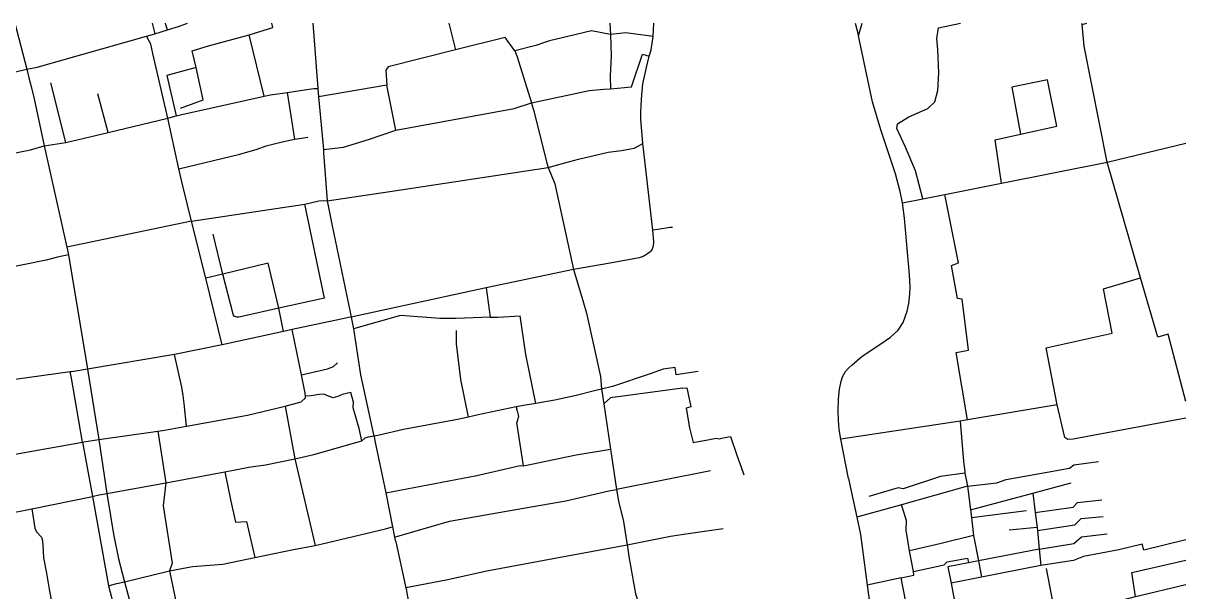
# Model space of a CAD drawing. Header units: inches. Extents: x 13422356 to 13429837, y 3670563 to 3675063.
# Drawn here: x 13427686 to 13429836, y 3674012 to 3675063 of the extents above; entities that cross this region are included whole.
import ezdxf

# ---------------------------------------------------------------- set-up
doc = ezdxf.new("R2010")
doc.units = ezdxf.units.IN
doc.header["$MEASUREMENT"] = 0

msp = doc.modelspace()

# ---------------------------------------------------------------- linework, layer by layer
for points in [[(13427670.5, 3675063), (13427693, 3674977.9)], [(13427693, 3674977.9), (13427712.2, 3674982.1), (13427914.6, 3675039.2), (13427929.7, 3675043.7), (13427953, 3675050.7), (13427973.4, 3675056.8), (13427990, 3675063)], [(13427925.1, 3675063), (13427929.7, 3675043.7)], [(13427953, 3675050.7), (13427950.1, 3675059.9), (13427949.3, 3675063)], [(13428104.3, 3675041.9), (13428148.2, 3675055.3), (13428146, 3675063)], [(13428221.7, 3675063), (13428231.3, 3674942.4)], [(13428772.5, 3675042.2), (13428737.3, 3675049), (13428693.4, 3675038.4), (13428659.9, 3675030.2), (13428648.5, 3675026.6), (13428634.4, 3675022.1), (13428595.6, 3675011.9), (13428577.4, 3675036.6), (13428485.9, 3675013.7), (13428361.2, 3674982.4), (13428357.2, 3674976.5), (13428358.7, 3674948.6)], [(13428473.6, 3675063), (13428485.9, 3675013.7)], [(13428771.5, 3675063), (13428772.5, 3675042.2)], [(13428851.4, 3675038.5), (13428800.9, 3675045), (13428772.5, 3675042.2)], [(13428832.6, 3674950.7), (13428838.8, 3674981.5), (13428844.3, 3675002.2), (13428847.4, 3675014), (13428851.4, 3675038.5), (13428852.9, 3675063)], [(13429224.8, 3675063), (13429230.9, 3675039.9)], [(13429230.9, 3675039.9), (13429237.7, 3675063)], [(13429350, 3674738.4), (13429336.5, 3674790.4), (13429318.2, 3674834.1), (13429301.8, 3674868.4), (13429303, 3674877.3), (13429324.2, 3674889.9), (13429359.1, 3674905.4), (13429372.3, 3674917.6), (13429378, 3674938.9), (13429379.7, 3674971.1), (13429377.7, 3675014.7), (13429376.2, 3675034.7), (13429378.9, 3675054.4), (13429419.8, 3675063)], [(13429643.5, 3675063), (13429644.9, 3675061)], [(13429836.4, 3674363.5), (13429804, 3674488), (13429784.6, 3674482.3), (13429752.9, 3674592), (13429690.9, 3674806.3), (13429648.5, 3675020.7), (13429644.9, 3675061), (13429653.7, 3675063)], [(13427922.2, 3675024.4), (13427914.6, 3675039.2)], [(13427925.9, 3675006.9), (13427922.2, 3675024.4)], [(13427977.3, 3674906), (13428002.5, 3674915.4), (13428019.4, 3674921.7), (13428006, 3674981.3), (13427999, 3675012.2), (13428028.9, 3675021.1), (13428104.3, 3675041.9)], [(13428132, 3674928.2), (13428104.3, 3675041.9)], [(13428772.5, 3675042.2), (13428773.7, 3675002.5), (13428771.9, 3674965.1), (13428772.2, 3674941.8)], [(13429212.6, 3674221.5), (13429198.2, 3674293.9), (13429195.7, 3674311.7), (13429194.1, 3674329.3), (13429193.4, 3674346.5), (13429194.2, 3674368.4), (13429196.1, 3674386.3), (13429199, 3674401.2), (13429201.8, 3674409.5), (13429207.3, 3674419.1), (13429212.5, 3674425.4), (13429219.3, 3674431.6), (13429237.9, 3674447.4), (13429272.7, 3674470.4), (13429290.5, 3674482.3), (13429304.5, 3674495.2), (13429313.8, 3674509.5), (13429321.3, 3674530.6), (13429324.3, 3674544.9), (13429326.2, 3674562.4), (13429326.8, 3674574.8), (13429325.5, 3674597.6), (13429316.1, 3674702.4), (13429312.6, 3674730.9), (13429308.1, 3674751.6), (13429299.4, 3674784.7), (13429272.3, 3674865.7), (13429257, 3674918), (13429230.9, 3675039.9)], [(13428054.2, 3674468.1), (13428024.2, 3674591.7), (13427997.5, 3674697.2), (13427981.7, 3674762.5), (13427974.2, 3674794), (13427953.6, 3674887.6), (13427925.9, 3675006.9)], [(13428595.6, 3675011.9), (13428599.8, 3675001), (13428626.5, 3674915.6)], [(13428626.5, 3674915.6), (13428733, 3674938.6), (13428759.9, 3674940.9), (13428772.2, 3674941.8), (13428811.5, 3674945.4), (13428831.6, 3675006), (13428844.3, 3675002.2)], [(13428006, 3674981.3), (13427951.8, 3674966.2), (13427969.2, 3674891.6)], [(13427635.9, 3674965.2), (13427661.2, 3674971), (13427693, 3674977.9)], [(13427693, 3674977.9), (13427697.5, 3674959.5)], [(13427697.5, 3674959.5), (13427700.8, 3674946.3)], [(13429531.1, 3674857.7), (13429597.7, 3674872.6), (13429580.7, 3674958.3), (13429514.7, 3674945.1), (13429531.1, 3674857.7)], [(13427700.8, 3674946.3), (13427706.7, 3674923.2), (13427725.2, 3674836.1), (13427767.2, 3674649.1), (13427769.8, 3674634.8), (13427805, 3674423.3), (13427826.2, 3674293.6), (13427841, 3674193.4), (13427847.6, 3674152.4), (13427853.1, 3674118.2), (13427862.6, 3674072.5), (13427873.4, 3674030.3), (13427902.6, 3673922.2), (13427907.4, 3673904.5)], [(13427765.1, 3674842.3), (13427737.3, 3674952.9)], [(13428132, 3674928.2), (13428143.6, 3674930.5), (13428174.7, 3674934.7), (13428211, 3674940.4)], [(13428211, 3674940.4), (13428224.1, 3674942.2)], [(13428224.1, 3674942.2), (13428227.6, 3674942.3), (13428231.3, 3674942.4)], [(13428231.3, 3674942.4), (13428232.5, 3674926.8), (13428241.4, 3674829.3), (13428241.4, 3674828.7)], [(13428358.7, 3674948.6), (13428232.5, 3674926.8)], [(13428375.3, 3674865.6), (13428358.7, 3674948.6)], [(13428830.7, 3674930.6), (13428832.6, 3674950.7)], [(13427843.3, 3674860.9), (13427824.2, 3674932.3)], [(13427953.6, 3674887.6), (13427969.2, 3674891.6), (13427979.9, 3674894.3), (13428132, 3674928.2)], [(13428174.7, 3674934.7), (13428188, 3674848.9)], [(13428241.4, 3674829.3), (13428278.9, 3674834.1), (13428325, 3674847.8), (13428375.3, 3674865.6), (13428594.6, 3674905.3), (13428626.5, 3674915.6)], [(13428626.5, 3674915.6), (13428627.8, 3674910.6)], [(13428849.8, 3674645.1), (13428850.8, 3674647.7), (13428851.4, 3674649.8), (13428852.1, 3674652.7), (13428852.4, 3674656.7), (13428852.4, 3674659.5), (13428850.8, 3674680.7), (13428834.4, 3674825), (13428832.6, 3674840.6), (13428828.6, 3674885.6), (13428828.9, 3674897.9), (13428829.2, 3674911.3), (13428830.7, 3674930.6)], [(13428627.8, 3674910.6), (13428631, 3674900.8)], [(13428631, 3674900.8), (13428654.5, 3674804.3), (13428657.4, 3674796)], [(13427725.2, 3674836.1), (13427765.1, 3674842.3), (13427843.3, 3674860.9), (13427953.6, 3674887.6)], [(13428135.7, 3674836.5), (13428162.6, 3674843.4), (13428188, 3674848.9), (13428201.2, 3674850.6), (13428212.9, 3674852.3)], [(13429495.9, 3674767.4), (13429483.9, 3674847.2), (13429531.1, 3674857.7)], [(13427299, 3674687.7), (13427481.4, 3674724.9), (13427475.6, 3674760.6), (13427489.3, 3674766), (13427491.1, 3674774.1), (13427588.4, 3674806.6), (13427699.5, 3674829)], [(13427699.5, 3674829), (13427710, 3674832)], [(13427710, 3674832), (13427725.2, 3674836.1)], [(13427974.2, 3674794), (13428087.2, 3674821.2), (13428119.1, 3674830.2), (13428135.7, 3674836.5)], [(13428241.4, 3674828.7), (13428241.5, 3674826.5), (13428241.8, 3674823.1)], [(13428657.4, 3674796), (13428694.9, 3674806.5), (13428713.4, 3674811.6), (13428768.3, 3674824.7), (13428792.8, 3674827.7), (13428809.2, 3674830.5), (13428816.2, 3674832.3), (13428821.5, 3674834.6), (13428832.6, 3674840.6)], [(13429312.6, 3674730.9), (13429350, 3674738.4), (13429391, 3674746.5), (13429495.9, 3674767.4), (13429690.9, 3674806.3), (13429836.4, 3674841.4)], [(13428241.8, 3674823.1), (13428248.2, 3674734.9), (13428257.4, 3674691.6), (13428291, 3674528.8), (13428292.7, 3674519.8), (13428297, 3674498), (13428309.9, 3674413), (13428334.9, 3674299.7), (13428335.1, 3674298.8)], [(13428248.2, 3674734.9), (13428364.3, 3674751.6), (13428657.4, 3674796)], [(13428657.4, 3674796), (13428669.3, 3674766.2), (13428687.7, 3674684.1), (13428704.2, 3674607.4)], [(13429432.9, 3674329.7), (13429412, 3674453.9), (13429434.7, 3674458.7), (13429422.7, 3674553.1), (13429414.4, 3674554.3), (13429403, 3674615.2), (13429416.2, 3674620), (13429391, 3674746.5)], [(13428140.9, 3674718.8), (13428207.1, 3674728.7), (13428232.9, 3674734.8)], [(13428243.5, 3674554.5), (13428207.1, 3674728.7)], [(13428232.9, 3674734.8), (13428240.8, 3674735.1)], [(13428240.8, 3674735.1), (13428248.2, 3674734.9)], [(13427997.5, 3674697.2), (13428140.9, 3674718.8)], [(13427997.5, 3674697.2), (13427767.2, 3674649.1)], [(13428859.8, 3674681.9), (13428850.8, 3674680.7)], [(13428883.1, 3674685.1), (13428859.8, 3674681.9)], [(13428887.2, 3674685.4), (13428883.1, 3674685.1)], [(13428158.9, 3674536.4), (13428088.4, 3674520.1), (13428084.8, 3674519.6), (13428083, 3674519.6), (13428081.2, 3674519.7), (13428079.3, 3674520), (13428077.8, 3674520.7), (13428076.4, 3674521.6), (13428075.2, 3674523.3), (13428074.4, 3674525.1), (13428055.4, 3674599), (13428037.5, 3674673.1)], [(13427769.8, 3674634.8), (13427749.5, 3674630.6)], [(13428849.8, 3674645.1), (13428848.6, 3674643.2), (13428847.2, 3674641.6), (13428845.1, 3674639.7), (13428840.7, 3674636.5), (13428835.5, 3674633.2), (13428833.4, 3674632.1), (13428831.7, 3674631.3), (13428829, 3674630.3), (13428825.4, 3674629.4), (13428822.2, 3674628.8), (13428771.7, 3674619.5), (13428704.2, 3674607.4), (13428542.8, 3674573.7), (13428292.7, 3674519.8), (13428288, 3674518.8)], [(13427728.6, 3674625.2), (13427576.7, 3674594.2), (13427509, 3674578.8), (13427480.5, 3674572.4), (13427471.5, 3674570.7), (13427449.5, 3674566.7), (13427326.3, 3674541.2)], [(13427749.5, 3674630.6), (13427728.6, 3674625.2)], [(13428139.2, 3674619.1), (13428055.4, 3674599), (13428024.2, 3674591.7)], [(13428158.9, 3674536.4), (13428139.2, 3674619.1)], [(13428704.2, 3674607.4), (13428721.4, 3674550.3), (13428727.8, 3674527.1), (13428753.7, 3674410), (13428755.7, 3674386.7), (13428756.3, 3674383.5)], [(13429598.6, 3674357.5), (13429578.4, 3674462.9), (13429700.4, 3674490.1), (13429684.3, 3674572.2), (13429752.9, 3674592)], [(13428542.8, 3674573.7), (13428550, 3674519.6)], [(13428243.5, 3674554.5), (13428158.9, 3674536.4)], [(13428167.5, 3674493.2), (13428158.9, 3674536.4)], [(13428274.5, 3674515.8), (13428183.9, 3674497), (13428167.5, 3674493.2), (13428054.2, 3674468.1), (13427966.4, 3674450.8), (13427805, 3674423.3)], [(13428288, 3674518.8), (13428274.5, 3674515.8)], [(13428550, 3674519.6), (13428486.5, 3674517.3), (13428456.9, 3674517), (13428384.3, 3674522.4), (13428297, 3674498)], [(13428550, 3674519.6), (13428564.1, 3674519.4), (13428605.4, 3674522.3)], [(13428634.4, 3674360.2), (13428615.8, 3674450.4), (13428605.4, 3674522.3)], [(13428170.8, 3674355.1), (13428200.1, 3674363.1), (13428208.2, 3674370.3), (13428208.1, 3674373.5), (13428207.9, 3674379.1), (13428200.8, 3674413.2), (13428183.9, 3674497)], [(13428509.6, 3674334.8), (13428495.9, 3674404), (13428487.9, 3674470.3), (13428487.6, 3674494.8)], [(13427988, 3674318.1), (13427984, 3674359.6), (13427982.1, 3674374.8), (13427979.6, 3674390.4), (13427966.4, 3674450.8)], [(13427787.4, 3674420.5), (13427775.7, 3674418.6)], [(13427805, 3674423.3), (13427787.4, 3674420.5)], [(13428200.8, 3674413.2), (13428248.8, 3674424), (13428260.4, 3674428.2), (13428267.3, 3674434.8)], [(13428934.9, 3674419.3), (13428894.2, 3674413.1), (13428891.8, 3674426.6), (13428869.7, 3674423.6), (13428846.1, 3674414.9), (13428776.2, 3674391.3), (13428755.7, 3674386.7)], [(13427775.7, 3674418.6), (13427773.3, 3674418.3), (13427622.2, 3674397.5), (13427581.1, 3674391.8), (13427513.7, 3674381.6), (13427454.5, 3674372.6), (13427370.6, 3674359.9), (13427284.5, 3674345.9), (13427175.8, 3674328.2), (13427128.4, 3674319.9), (13427059.7, 3674307.9), (13426930.1, 3674285.3)], [(13427795.8, 3674288.7), (13427775.4, 3674406.8), (13427773.3, 3674418.3)], [(13428312.8, 3674290.9), (13428307.9, 3674313.7), (13428300.8, 3674337.2), (13428296.6, 3674351.6), (13428297, 3674362.2), (13428292.4, 3674380.1), (13428276.2, 3674376.3), (13428268.3, 3674373), (13428259.4, 3674370.6), (13428251, 3674373.2), (13428242.6, 3674377), (13428234.2, 3674376.8), (13428230, 3674375.7), (13428218.7, 3674374.1), (13428208.1, 3674373.5)], [(13428755.7, 3674386.7), (13428742.8, 3674383.3), (13428708.7, 3674374.9), (13428669.3, 3674366), (13428634.4, 3674360.2), (13428615, 3674357), (13428598, 3674353.8), (13428527.8, 3674338.8), (13428509.6, 3674334.8), (13428489.6, 3674330.4), (13428389.9, 3674311.9), (13428342.1, 3674300.9), (13428334.9, 3674299.7), (13428334.3, 3674299.6)], [(13428756.3, 3674383.5), (13428759.4, 3674363)], [(13428905.9, 3674388.3), (13428772.4, 3674370.1), (13428760.1, 3674359.2)], [(13428905.9, 3674388.3), (13428913.5, 3674389.1), (13428921.2, 3674353.9), (13428912.7, 3674351.5), (13428918.5, 3674314.9), (13428925.2, 3674287.8), (13428955.9, 3674293.6), (13428967.7, 3674295.8), (13428973.7, 3674294.7), (13428978.6, 3674295.7)], [(13427810.4, 3674290.9), (13427826.2, 3674293.6), (13427935.4, 3674308.5), (13427947.8, 3674310.6), (13427988, 3674318.1), (13428101, 3674338.6), (13428170.8, 3674355.1)], [(13428170.8, 3674355.1), (13428188.9, 3674257.8), (13428226.1, 3674097.1)], [(13428759.4, 3674363), (13428760.1, 3674359.2)], [(13428760.1, 3674359.2), (13428772.7, 3674275.4), (13428783.3, 3674201.1)], [(13429598.6, 3674357.5), (13429432.9, 3674329.7), (13429419.1, 3674327.4)], [(13429836.4, 3674332.8), (13429627.9, 3674293.8), (13429618.6, 3674293.2), (13429612.7, 3674297.3), (13429598.6, 3674357.5)], [(13428598, 3674353.8), (13428599.1, 3674349.2)], [(13428599.7, 3674346.5), (13428599.1, 3674349.2)], [(13428602.3, 3674336.1), (13428599.3, 3674324.5)], [(13428599.7, 3674346.5), (13428601.7, 3674339.2)], [(13428601.7, 3674339.2), (13428602.3, 3674336.1)], [(13428611.5, 3674244.8), (13428599.3, 3674324.5)], [(13429419.1, 3674327.4), (13429198.2, 3674293.9)], [(13429419.1, 3674327.4), (13429425.5, 3674252.5)], [(13427798.6, 3674289.1), (13427810.4, 3674290.9)], [(13427841, 3674193.4), (13427950, 3674213.2), (13428059.3, 3674233.5), (13428078, 3674237.2), (13428103.7, 3674242), (13428134.7, 3674246.2), (13428188.9, 3674257.8), (13428223.7, 3674265.9), (13428312.8, 3674290.9)], [(13427935.4, 3674308.5), (13427950, 3674213.2), (13427945, 3674170.5), (13427961.7, 3674064.5), (13427957.1, 3674050.5), (13427979.4, 3673940.7)], [(13428318.3, 3674295.9), (13428312.8, 3674290.9)], [(13428324.5, 3674297.4), (13428318.3, 3674295.9)], [(13428328, 3674298.2), (13428324.5, 3674297.4)], [(13428334.3, 3674299.6), (13428328, 3674298.2)], [(13428335.1, 3674298.8), (13428336.6, 3674290.8)], [(13428336.6, 3674290.8), (13428357.1, 3674195), (13428369.4, 3674131.8), (13428373, 3674112.7), (13428373.9, 3674109.2)], [(13428978.6, 3674295.7), (13428990.5, 3674298)], [(13428990.5, 3674298), (13428994.4, 3674298.8), (13429006.4, 3674264.4)], [(13427388.6, 3674215), (13427476.6, 3674230.9), (13427643.9, 3674261.2), (13427795.8, 3674288.7)], [(13427795.8, 3674288.7), (13427798.6, 3674289.1)], [(13427795.8, 3674288.7), (13427814.2, 3674188), (13427843.8, 3674022.8), (13427872.5, 3673914.6), (13427899.4, 3673823.3), (13427907.1, 3673796.5), (13427917.9, 3673740.9), (13427924.4, 3673705.5), (13427928.1, 3673685.4), (13427949, 3673571.5), (13427956.6, 3673501.6), (13427991.2, 3673323.5)], [(13428357.1, 3674195), (13428525, 3674226.8), (13428605.3, 3674245), (13428611.5, 3674244.8), (13428708.9, 3674265), (13428772.7, 3674275.4)], [(13429006.4, 3674264.4), (13429014.1, 3674242.2)], [(13429425.5, 3674252.5), (13429427.7, 3674233.9)], [(13429432.5, 3674206.9), (13429487.2, 3674213), (13429504.2, 3674219.6), (13429621.2, 3674240.5), (13429629.2, 3674246.4), (13429674.9, 3674252.4)], [(13428059.3, 3674233.5), (13428070.2, 3674179.6), (13428079.2, 3674140.5), (13428099.1, 3674141.9), (13428114.7, 3674075.1)], [(13428957.6, 3674235.1), (13428783.3, 3674201.1)], [(13429014.1, 3674242.2), (13429019.2, 3674227.8)], [(13429427.9, 3674231), (13429382.6, 3674224.8), (13429313.7, 3674202.1), (13429304.4, 3674204.2), (13429250.1, 3674188.1)], [(13429427.7, 3674233.9), (13429427.9, 3674231), (13429432.5, 3674206.9)], [(13429212.6, 3674221.5), (13429217.6, 3674197.6)], [(13429432.5, 3674206.9), (13429311, 3674172.5), (13429227.8, 3674149.8)], [(13429432.5, 3674206.9), (13429438.4, 3674163.4), (13429440.1, 3674148.9), (13429443.9, 3674116.1), (13429453, 3674068.9)], [(13429438.4, 3674163.4), (13429553.8, 3674194.1), (13429624.8, 3674213)], [(13427398.8, 3674105.9), (13427472.4, 3674119.5), (13427592.5, 3674143.5), (13427702.5, 3674165.4), (13427814.2, 3674188), (13427816.2, 3674188.4)], [(13427816.2, 3674188.4), (13427826.7, 3674191.2)], [(13427826.7, 3674191.2), (13427841, 3674193.4)], [(13428373, 3674112.7), (13428474.8, 3674142.3), (13428597.5, 3674163.8), (13428689.8, 3674179.9), (13428769.5, 3674198.2), (13428783.3, 3674201.1)], [(13428783.3, 3674201.1), (13428787.1, 3674179.5)], [(13429217.6, 3674197.6), (13429227.8, 3674149.8), (13429234.6, 3674117.7), (13429247.4, 3674023.8), (13429257.7, 3673948.3), (13429266.1, 3673887.1), (13429270.6, 3673865), (13429295.5, 3673739.4), (13429304.7, 3673708.4), (13429341.5, 3673611.3)], [(13429553.8, 3674194.1), (13429558.2, 3674158.3), (13429561.5, 3674130.7), (13429562.2, 3674125.1), (13429565.5, 3674090.7), (13429568.4, 3674060.1)], [(13427702.5, 3674165.4), (13427707.6, 3674129.1), (13427710.6, 3674122.7), (13427719.9, 3674112.5), (13427722.1, 3674106.2), (13427723, 3674087.4), (13427724, 3674074.5), (13427729.4, 3674045.9), (13427734.6, 3674016.4), (13427740.9, 3673980.3), (13427747.3, 3673945.2), (13427759.8, 3673891.7)], [(13428787.1, 3674179.5), (13428796.6, 3674141.6), (13428803.5, 3674098.2)], [(13429318, 3673996.1), (13429310.1, 3674037.3), (13429333.8, 3674042.4), (13429332.6, 3674049.5), (13429325.8, 3674087.5), (13429319.4, 3674125.4), (13429319.7, 3674143.3), (13429311, 3674172.5)], [(13429440.1, 3674148.9), (13429541.7, 3674162.3)], [(13429558.2, 3674158.3), (13429627.9, 3674168.5), (13429636.1, 3674176.8), (13429681.2, 3674181.9)], [(13429562.2, 3674125.1), (13429631.2, 3674135.7), (13429642.7, 3674147), (13429683.9, 3674151.1)], [(13427859.7, 3674027), (13427873.4, 3674030.3), (13427957.1, 3674050.5), (13427999.3, 3674058.2), (13428055.3, 3674062.8), (13428114.7, 3674075.1), (13428186.4, 3674090), (13428226.1, 3674097.1), (13428356.5, 3674128.3)], [(13428356.5, 3674128.3), (13428367, 3674131.2)], [(13428367, 3674131.2), (13428369.4, 3674131.8)], [(13428981.1, 3674127.9), (13428916, 3674118.6), (13428883.5, 3674113.9), (13428803.5, 3674098.2)], [(13429561.5, 3674130.7), (13429509.7, 3674125.5)], [(13429565.5, 3674090.7), (13429629.7, 3674101.3), (13429643.9, 3674113.2), (13429691.3, 3674119.2)], [(13428373.9, 3674109.2), (13428375.2, 3674103.9)], [(13428375.2, 3674103.9), (13428394.1, 3674019.3), (13428394.4, 3674017.5)], [(13428803.5, 3674098.2), (13428693.1, 3674077.5), (13428543.5, 3674049.8), (13428468.7, 3674033), (13428394.1, 3674019.3)], [(13428803.5, 3674098.2), (13428803.9, 3674095.4)], [(13429443.9, 3674116.1), (13429381.9, 3674100.3), (13429325.8, 3674087.5)], [(13429836.4, 3674107.7), (13429758.9, 3674089), (13429755.6, 3674099.8), (13429712.9, 3674089.3), (13429647.5, 3674077.2), (13429628.6, 3674069.8), (13429568.4, 3674060.1), (13429458.7, 3674038.5)], [(13428803.9, 3674095.4), (13428806.5, 3674077)], [(13428806.5, 3674077), (13428818.7, 3674007.9), (13428826.3, 3673985.3), (13428844.6, 3673903.8), (13428877.8, 3673748.9), (13428898.6, 3673651.5), (13428902.8, 3673631.5), (13428923.4, 3673520.3), (13428942.2, 3673398.9), (13428948.1, 3673351)], [(13429565.5, 3674090.7), (13429453, 3674068.9)], [(13429332.6, 3674049.5), (13429389.7, 3674061.4), (13429395.1, 3674067.1), (13429433, 3674073.7), (13429434.8, 3674065.3)], [(13429453, 3674068.9), (13429434.8, 3674065.3), (13429396.4, 3674057.6), (13429402.8, 3674027.6), (13429408.7, 3673994.4)], [(13429453, 3674068.9), (13429458.7, 3674038.5)], [(13429598.5, 3673952.6), (13429578.7, 3674055)], [(13429743.6, 3674002.9), (13429736.9, 3674047.7), (13429836.4, 3674070.1)], [(13429310.1, 3674037.3), (13429247.4, 3674023.8)], [(13429458.7, 3674038.5), (13429402.8, 3674027.6)], [(13427843.8, 3674022.8), (13427847.8, 3674024)], [(13427847.8, 3674024), (13427859.7, 3674027)], [(13428394.4, 3674017.5), (13428395, 3674014.3)], [(13428395, 3674014.3), (13428396, 3674009.3), (13428415.5, 3673912.2), (13428437.5, 3673805.1), (13428454.9, 3673715.3), (13428462.4, 3673675.8), (13428467, 3673661.7), (13428468, 3673657.5)], [(13429598.5, 3673952.6), (13429610.8, 3673955.5), (13429675.6, 3673970.2), (13429682.5, 3673987.3), (13429743.6, 3674002.9), (13429836.4, 3674025.1)]]:
    msp.add_lwpolyline(points)

doc.saveas('drawing.dxf')
